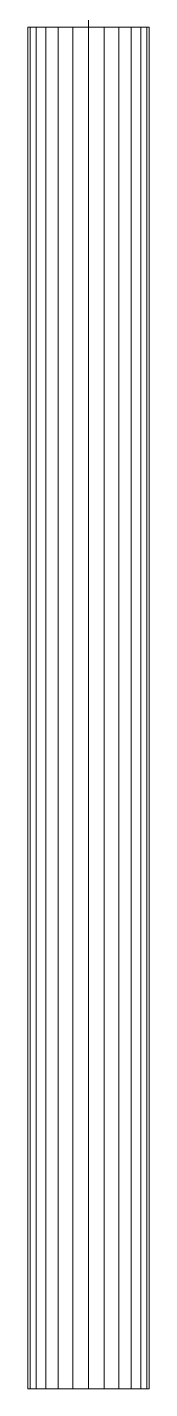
# Model space of a CAD drawing. Header units: inches. Extents: x -3325 to -59, y 5 to 733.
# Drawn here: x -634.7 to -633.39, y 121.36 to 136.16 of the extents above; entities that cross this region are included whole.
import ezdxf

# ---------------------------------------------------------------- set-up
doc = ezdxf.new("R2010")
doc.units = ezdxf.units.IN
doc.header["$MEASUREMENT"] = 0
doc.layers.add('P-PIPE', color=10, linetype='Continuous', lineweight=9)

msp = doc.modelspace()

# ---------------------------------------------------------------- linework, layer by layer
at = {"layer": 'P-PIPE', "color": 1}
for p in [(-634.044, 139.153, 1084), (-634.044, 121.365, 1084), (-634.044, 121.365, 1084)]:
    msp.add_line(p, (-634.044, 136.161, 1084), dxfattribs=at)

# ---------------------------------------------------------------- meshes
mesh = msp.add_polyface(dxfattribs=at)
corners = [(-633.387, 136.161, 1084), (-633.409, 136.161, 1083.83), (-633.475, 136.161, 1083.671), (-633.58, 136.161, 1083.535), (-633.716, 136.161, 1083.431), (-633.874, 136.161, 1083.365), (-634.044, 136.161, 1083.342), (-634.215, 136.161, 1083.365), (-634.373, 136.161, 1083.431), (-634.509, 136.161, 1083.535), (-634.614, 136.161, 1083.671), (-634.68, 136.161, 1083.83), (-634.702, 136.161, 1084), (-634.68, 136.161, 1084.17), (-634.614, 136.161, 1084.329), (-634.509, 136.161, 1084.465), (-634.373, 136.161, 1084.569), (-634.215, 136.161, 1084.635), (-634.044, 136.161, 1084.657), (-633.874, 136.161, 1084.635), (-633.716, 136.161, 1084.569), (-633.58, 136.161, 1084.465), (-633.475, 136.161, 1084.329), (-633.409, 136.161, 1084.17)]
mesh.append_faces([[corners[k] for k in face] for face in [(5, 3, 4), (3, 1, 2), (16, 13, 14, 15), (19, 16, 17, 18), (23, 21, 22), (21, 19, 20)]], dxfattribs={"vtx0": -1, "color": 1})
mesh.append_faces([[corners[k] for k in face] for face in [(9, 13, 21)]], dxfattribs={"vtx0": -1, "vtx1": -1, "vtx2": -1, "color": 1})
mesh.append_faces([[corners[k] for k in face] for face in [(3, 9, 21, 1), (21, 13, 16, 19)]], dxfattribs={"vtx0": -1, "vtx1": -1, "vtx2": -1, "vtx3": -1, "color": 1})
mesh.append_faces([[corners[k] for k in face] for face in [(11, 12, 13)]], dxfattribs={"vtx2": -1, "color": 1})
mesh.append_faces([[corners[k] for k in face] for face in [(7, 8, 9, 3), (9, 10, 11, 13), (5, 6, 7, 3), (23, 0, 1, 21)]], dxfattribs={"vtx2": -1, "vtx3": -1, "color": 1})
mesh = msp.add_polyface(dxfattribs=at)
corners = [(-634.702, 121.365, 1084), (-634.68, 121.365, 1084.17), (-634.614, 121.365, 1084.329), (-634.509, 121.365, 1084.465), (-634.373, 121.365, 1084.569), (-634.215, 121.365, 1084.635), (-634.044, 121.365, 1084.657), (-634.044, 136.161, 1084.657), (-634.215, 136.161, 1084.635), (-634.373, 136.161, 1084.569), (-634.509, 136.161, 1084.465), (-634.614, 136.161, 1084.329), (-634.68, 136.161, 1084.17), (-634.702, 136.161, 1084)]
mesh.append_faces([[corners[k] for k in face] for face in [(7, 8, 5, 6)]], dxfattribs={"vtx1": -1, "color": 1})
mesh.append_faces([[corners[k] for k in face] for face in [(8, 9, 4, 5), (3, 4, 9, 10), (11, 12, 1, 2), (2, 3, 10, 11)]], dxfattribs={"vtx1": -1, "vtx3": -1, "color": 1})
mesh.append_faces([[corners[k] for k in face] for face in [(12, 13, 0, 1)]], dxfattribs={"vtx3": -1, "color": 1})
mesh = msp.add_polyface(dxfattribs=at)
corners = [(-634.044, 121.365, 1083.342), (-634.215, 121.365, 1083.365), (-634.373, 121.365, 1083.431), (-634.509, 121.365, 1083.535), (-634.614, 121.365, 1083.671), (-634.68, 121.365, 1083.83), (-634.702, 121.365, 1084), (-634.702, 136.161, 1084), (-634.68, 136.161, 1083.83), (-634.614, 136.161, 1083.671), (-634.509, 136.161, 1083.535), (-634.373, 136.161, 1083.431), (-634.215, 136.161, 1083.365), (-634.044, 136.161, 1083.342)]
mesh.append_faces([[corners[k] for k in face] for face in [(7, 8, 5, 6)]], dxfattribs={"vtx1": -1, "color": 1})
mesh.append_faces([[corners[k] for k in face] for face in [(8, 9, 4, 5), (3, 4, 9, 10), (11, 12, 1, 2), (2, 3, 10, 11)]], dxfattribs={"vtx1": -1, "vtx3": -1, "color": 1})
mesh.append_faces([[corners[k] for k in face] for face in [(12, 13, 0, 1)]], dxfattribs={"vtx3": -1, "color": 1})
mesh = msp.add_polyface(dxfattribs=at)
corners = [(-634.044, 121.365, 1084.657), (-633.874, 121.365, 1084.635), (-633.716, 121.365, 1084.569), (-633.58, 121.365, 1084.465), (-633.475, 121.365, 1084.329), (-633.409, 121.365, 1084.17), (-633.387, 121.365, 1084), (-633.387, 136.161, 1084), (-633.409, 136.161, 1084.17), (-633.475, 136.161, 1084.329), (-633.58, 136.161, 1084.465), (-633.716, 136.161, 1084.569), (-633.874, 136.161, 1084.635), (-634.044, 136.161, 1084.657)]
mesh.append_faces([[corners[k] for k in face] for face in [(7, 8, 5, 6)]], dxfattribs={"vtx1": -1, "color": 1})
mesh.append_faces([[corners[k] for k in face] for face in [(8, 9, 4, 5), (3, 4, 9, 10), (11, 12, 1, 2), (2, 3, 10, 11)]], dxfattribs={"vtx1": -1, "vtx3": -1, "color": 1})
mesh.append_faces([[corners[k] for k in face] for face in [(12, 13, 0, 1)]], dxfattribs={"vtx3": -1, "color": 1})
mesh = msp.add_polyface(dxfattribs=at)
corners = [(-633.387, 121.365, 1084), (-633.409, 121.365, 1083.83), (-633.475, 121.365, 1083.671), (-633.58, 121.365, 1083.535), (-633.716, 121.365, 1083.431), (-633.874, 121.365, 1083.365), (-634.044, 121.365, 1083.342), (-634.044, 136.161, 1083.342), (-633.874, 136.161, 1083.365), (-633.716, 136.161, 1083.431), (-633.58, 136.161, 1083.535), (-633.475, 136.161, 1083.671), (-633.409, 136.161, 1083.83), (-633.387, 136.161, 1084)]
mesh.append_faces([[corners[k] for k in face] for face in [(7, 8, 5, 6)]], dxfattribs={"vtx1": -1, "color": 1})
mesh.append_faces([[corners[k] for k in face] for face in [(8, 9, 4, 5), (3, 4, 9, 10), (11, 12, 1, 2), (2, 3, 10, 11)]], dxfattribs={"vtx1": -1, "vtx3": -1, "color": 1})
mesh.append_faces([[corners[k] for k in face] for face in [(12, 13, 0, 1)]], dxfattribs={"vtx3": -1, "color": 1})
mesh = msp.add_polyface(dxfattribs=at)
corners = [(-633.387, 121.365, 1084), (-633.409, 121.365, 1084.17), (-633.475, 121.365, 1084.329), (-633.58, 121.365, 1084.465), (-633.716, 121.365, 1084.569), (-633.874, 121.365, 1084.635), (-634.044, 121.365, 1084.657), (-634.215, 121.365, 1084.635), (-634.373, 121.365, 1084.569), (-634.509, 121.365, 1084.465), (-634.614, 121.365, 1084.329), (-634.68, 121.365, 1084.17), (-634.702, 121.365, 1084), (-634.68, 121.365, 1083.83), (-634.614, 121.365, 1083.671), (-634.509, 121.365, 1083.535), (-634.373, 121.365, 1083.431), (-634.215, 121.365, 1083.365), (-634.044, 121.365, 1083.342), (-633.874, 121.365, 1083.365), (-633.716, 121.365, 1083.431), (-633.58, 121.365, 1083.535), (-633.475, 121.365, 1083.671), (-633.409, 121.365, 1083.83)]
mesh.append_faces([[corners[k] for k in face] for face in [(1, 23, 0)]], dxfattribs={"vtx0": -1, "color": 1})
mesh.append_faces([[corners[k] for k in face] for face in [(3, 15, 21)]], dxfattribs={"vtx0": -1, "vtx1": -1, "vtx2": -1, "color": 1})
mesh.append_faces([[corners[k] for k in face] for face in [(3, 8, 11, 15)]], dxfattribs={"vtx0": -1, "vtx1": -1, "vtx2": -1, "vtx3": -1, "color": 1})
mesh.append_faces([[corners[k] for k in face] for face in [(10, 11, 8, 9), (7, 8, 5, 6)]], dxfattribs={"vtx1": -1, "color": 1})
mesh.append_faces([[corners[k] for k in face] for face in [(17, 18, 19), (11, 12, 13)]], dxfattribs={"vtx2": -1, "color": 1})
mesh.append_faces([[corners[k] for k in face] for face in [(15, 16, 17, 21), (13, 14, 15, 11), (19, 20, 21, 17), (21, 22, 23, 3), (1, 2, 3, 23), (3, 4, 5, 8)]], dxfattribs={"vtx2": -1, "vtx3": -1, "color": 1})

doc.saveas('drawing.dxf')
